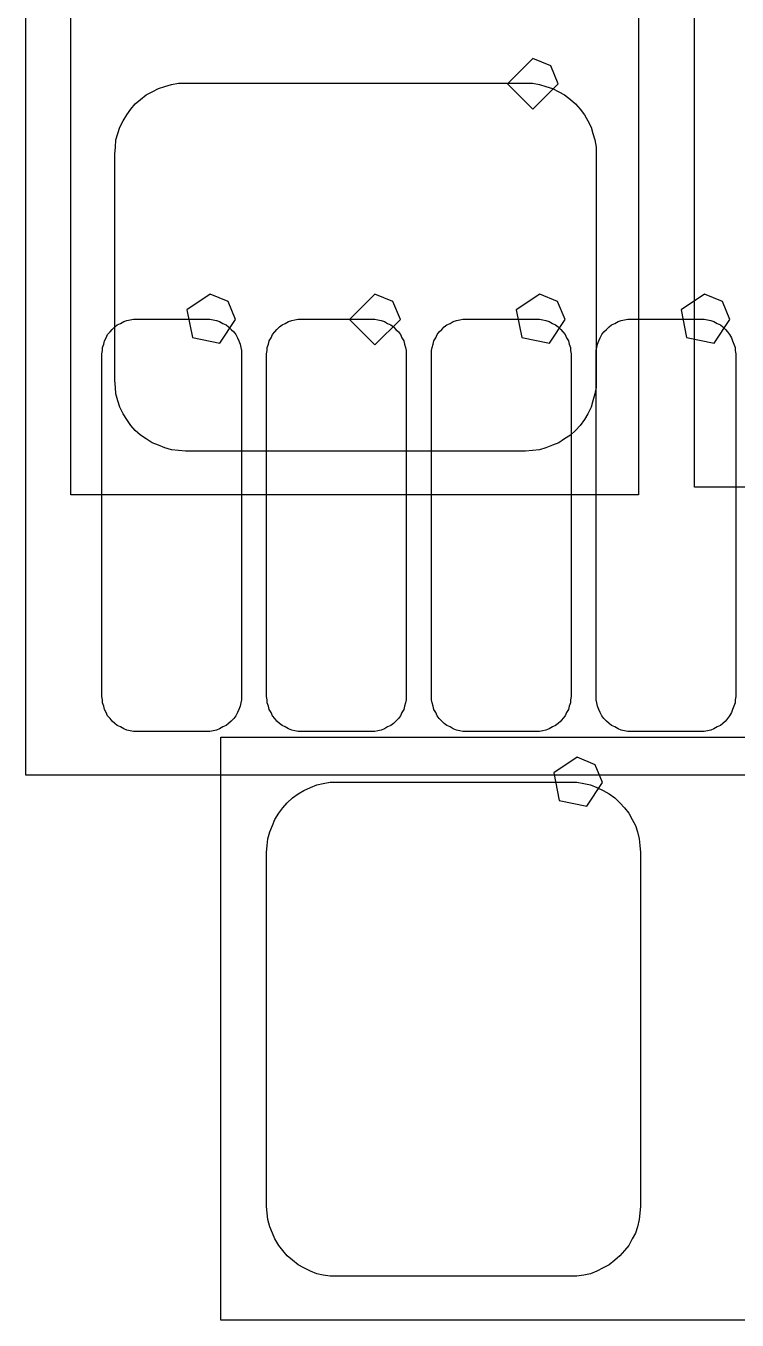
# Model space of a CAD drawing. Extents: x 114 to 258, y 8 to 198.
# Drawn here: x 196.5 to 199.31, y 47.04 to 52.14 of the extents above; entities that cross this region are included whole.
import ezdxf

# ---------------------------------------------------------------- set-up
doc = ezdxf.new("R2010")
doc.units = 0

msp = doc.modelspace()

# ---------------------------------------------------------------- linework, layer by layer
at = {"layer": 'Layer 1', "color": 7}
for points in [[(196.49948, 49.18436), (196.49948, 56.8831)], [(199.13854, 50.31974), (199.13854, 55.2194)], [(196.67728, 50.28926), (196.67728, 55.18892)], [(198.91756, 55.18892), (198.91756, 50.28926)], [(198.49973, 52.010034), (198.39973, 51.910034), (198.49973, 51.810034), (198.59973, 51.910034), (198.570441, 51.980745), (198.49973, 52.010034), (198.49973, 52.010034)], [(197.04812, 51.89962), (197.07352, 51.90724)], [(197.07352, 51.90724), (197.10146, 51.91232)], [(197.10146, 51.91232), (197.1294, 51.91232)], [(197.1294, 51.91232), (198.47052, 51.91232)], [(198.47052, 51.91232), (198.49846, 51.91232)], [(198.49846, 51.91232), (198.5264, 51.90724)], [(198.5264, 51.90724), (198.5518, 51.89962)], [(196.93128, 51.83104), (196.9516, 51.84882)], [(196.9516, 51.84882), (196.97446, 51.8666)], [(196.97446, 51.8666), (196.99732, 51.8793)], [(196.99732, 51.8793), (197.02272, 51.892)], [(197.02272, 51.892), (197.04812, 51.89962)], [(198.5518, 51.89962), (198.5772, 51.892)], [(198.5772, 51.892), (198.6026, 51.8793)], [(198.6026, 51.8793), (198.62546, 51.8666)], [(198.62546, 51.8666), (198.64832, 51.84882)], [(198.64832, 51.84882), (198.66864, 51.83104)], [(196.89826, 51.78786), (196.9135, 51.81072)], [(196.9135, 51.81072), (196.93128, 51.83104)], [(198.66864, 51.83104), (198.68642, 51.81072)], [(198.68642, 51.81072), (198.7042, 51.78786)], [(196.87032, 51.7396), (196.88302, 51.765)], [(196.88302, 51.765), (196.89826, 51.78786)], [(198.7042, 51.78786), (198.7169, 51.765)], [(198.7169, 51.765), (198.7296, 51.7396)], [(196.85508, 51.6888), (196.8627, 51.7142)], [(196.8627, 51.7142), (196.87032, 51.7396)], [(198.7296, 51.7396), (198.73722, 51.7142)], [(198.73722, 51.7142), (198.74484, 51.6888)], [(196.85, 51.63292), (196.85254, 51.66086)], [(196.85254, 51.66086), (196.85508, 51.6888)], [(198.74484, 51.6888), (198.74992, 51.66086)], [(198.74992, 51.66086), (198.74992, 51.63292)], [(196.85, 50.74138), (196.85, 51.63292)], [(198.74992, 51.63292), (198.74992, 50.74138)], [(197.22719, 51.080648), (197.134802, 51.018916), (197.156479, 50.909937), (197.265458, 50.88826), (197.32719, 50.980648), (197.297901, 51.051359), (197.22719, 51.080648), (197.22719, 51.080648)], [(197.877176, 51.080648), (197.777176, 50.980648), (197.877176, 50.880648), (197.977176, 50.980648), (197.947887, 51.051359), (197.877176, 51.080648), (197.877176, 51.080648)], [(198.527162, 51.080648), (198.434774, 51.018916), (198.456451, 50.909937), (198.56543, 50.88826), (198.627162, 50.980648), (198.597873, 51.051359), (198.527162, 51.080648), (198.527162, 51.080648)], [(199.177148, 51.080648), (199.08476, 51.018916), (199.106437, 50.909937), (199.215416, 50.88826), (199.277148, 50.980648), (199.247859, 51.051359), (199.177148, 51.080648), (199.177148, 51.080648)], [(196.91096, 50.98014), (196.92366, 50.98268)], [(196.92366, 50.98268), (196.9389, 50.98268)], [(196.9389, 50.98268), (197.21322, 50.98268)], [(197.21322, 50.98268), (197.22592, 50.98268)], [(197.22592, 50.98268), (197.23862, 50.98014)], [(197.5612, 50.98014), (197.5739, 50.98268)], [(197.5739, 50.98268), (197.5866, 50.98268)], [(197.5866, 50.98268), (197.86346, 50.98268)], [(197.86346, 50.98268), (197.87616, 50.98268)], [(197.87616, 50.98268), (197.88886, 50.98014)], [(198.21144, 50.98014), (198.22414, 50.98268)], [(198.22414, 50.98268), (198.23684, 50.98268)], [(198.23684, 50.98268), (198.5137, 50.98268)], [(198.5137, 50.98268), (198.5264, 50.98268)], [(198.5264, 50.98268), (198.5391, 50.98014)], [(198.86168, 50.98014), (198.87438, 50.98268)], [(198.87438, 50.98268), (198.88708, 50.98268)], [(198.88708, 50.98268), (199.1614, 50.98268)], [(199.1614, 50.98268), (199.17664, 50.98268)], [(199.17664, 50.98268), (199.18934, 50.98014)], [(196.82206, 50.92172), (196.83222, 50.93188)], [(196.83222, 50.93188), (196.83984, 50.94204)], [(196.83984, 50.94204), (196.85, 50.9522)], [(196.85, 50.9522), (196.86016, 50.95982)], [(196.86016, 50.95982), (196.87286, 50.9649)], [(196.87286, 50.9649), (196.88556, 50.97252)], [(196.88556, 50.97252), (196.89826, 50.9776)], [(196.89826, 50.9776), (196.91096, 50.98014)], [(197.23862, 50.98014), (197.25132, 50.9776)], [(197.25132, 50.9776), (197.26402, 50.97252)], [(197.26402, 50.97252), (197.27672, 50.9649)], [(197.27672, 50.9649), (197.28942, 50.95982)], [(197.28942, 50.95982), (197.29958, 50.9522)], [(197.29958, 50.9522), (197.30974, 50.94204)], [(197.30974, 50.94204), (197.3199, 50.93188)], [(197.3199, 50.93188), (197.32752, 50.92172)], [(197.4723, 50.92172), (197.48246, 50.93188)], [(197.48246, 50.93188), (197.49008, 50.94204)], [(197.49008, 50.94204), (197.50024, 50.9522)], [(197.50024, 50.9522), (197.5104, 50.95982)], [(197.5104, 50.95982), (197.5231, 50.9649)], [(197.5231, 50.9649), (197.5358, 50.97252)], [(197.5358, 50.97252), (197.5485, 50.9776)], [(197.5485, 50.9776), (197.5612, 50.98014)], [(197.88886, 50.98014), (197.90156, 50.9776)], [(197.90156, 50.9776), (197.91426, 50.97252)], [(197.91426, 50.97252), (197.92696, 50.9649)], [(197.92696, 50.9649), (197.93966, 50.95982)], [(197.93966, 50.95982), (197.94982, 50.9522)], [(197.94982, 50.9522), (197.95998, 50.94204)], [(197.95998, 50.94204), (197.97014, 50.93188)], [(197.97014, 50.93188), (197.97776, 50.92172)], [(198.12254, 50.92172), (198.13016, 50.93188)], [(198.13016, 50.93188), (198.14032, 50.94204)], [(198.14032, 50.94204), (198.15048, 50.9522)], [(198.15048, 50.9522), (198.16064, 50.95982)], [(198.16064, 50.95982), (198.17334, 50.9649)], [(198.17334, 50.9649), (198.18604, 50.97252)], [(198.18604, 50.97252), (198.19874, 50.9776)], [(198.19874, 50.9776), (198.21144, 50.98014)], [(198.5391, 50.98014), (198.5518, 50.9776)], [(198.5518, 50.9776), (198.5645, 50.97252)], [(198.5645, 50.97252), (198.5772, 50.9649)], [(198.5772, 50.9649), (198.5899, 50.95982)], [(198.5899, 50.95982), (198.60006, 50.9522)], [(198.60006, 50.9522), (198.61022, 50.94204)], [(198.61022, 50.94204), (198.61784, 50.93188)], [(198.61784, 50.93188), (198.628, 50.92172)], [(198.77278, 50.92172), (198.7804, 50.93188)], [(198.7804, 50.93188), (198.79056, 50.94204)], [(198.79056, 50.94204), (198.80072, 50.9522)], [(198.80072, 50.9522), (198.81088, 50.95982)], [(198.81088, 50.95982), (198.82358, 50.9649)], [(198.82358, 50.9649), (198.83628, 50.97252)], [(198.83628, 50.97252), (198.84898, 50.9776)], [(198.84898, 50.9776), (198.86168, 50.98014)], [(199.18934, 50.98014), (199.20204, 50.9776)], [(199.20204, 50.9776), (199.21474, 50.97252)], [(199.21474, 50.97252), (199.22744, 50.9649)], [(199.22744, 50.9649), (199.24014, 50.95982)], [(199.24014, 50.95982), (199.2503, 50.9522)], [(199.2503, 50.9522), (199.26046, 50.94204)], [(199.26046, 50.94204), (199.26808, 50.93188)], [(199.26808, 50.93188), (199.2757, 50.92172)], [(196.80174, 50.87092), (196.80682, 50.88362)], [(196.80682, 50.88362), (196.80936, 50.89632)], [(196.80936, 50.89632), (196.81698, 50.90902)], [(196.81698, 50.90902), (196.82206, 50.92172)], [(197.32752, 50.92172), (197.33514, 50.90902)], [(197.33514, 50.90902), (197.34022, 50.89632)], [(197.34022, 50.89632), (197.3453, 50.88362)], [(197.3453, 50.88362), (197.34784, 50.87092)], [(197.45198, 50.87092), (197.45706, 50.88362)], [(197.45706, 50.88362), (197.4596, 50.89632)], [(197.4596, 50.89632), (197.46722, 50.90902)], [(197.46722, 50.90902), (197.4723, 50.92172)], [(197.97776, 50.92172), (197.98284, 50.90902)], [(197.98284, 50.90902), (197.99046, 50.89632)], [(197.99046, 50.89632), (197.993, 50.88362)], [(197.993, 50.88362), (197.99808, 50.87092)], [(198.10222, 50.87092), (198.1073, 50.88362)], [(198.1073, 50.88362), (198.10984, 50.89632)], [(198.10984, 50.89632), (198.11746, 50.90902)], [(198.11746, 50.90902), (198.12254, 50.92172)], [(198.628, 50.92172), (198.63308, 50.90902)], [(198.63308, 50.90902), (198.6407, 50.89632)], [(198.6407, 50.89632), (198.64324, 50.88362)], [(198.64324, 50.88362), (198.64832, 50.87092)], [(198.75246, 50.87092), (198.755, 50.88362)], [(198.755, 50.88362), (198.76008, 50.89632)], [(198.76008, 50.89632), (198.76516, 50.90902)], [(198.76516, 50.90902), (198.77278, 50.92172)], [(199.2757, 50.92172), (199.28332, 50.90902)], [(199.28332, 50.90902), (199.2884, 50.89632)], [(199.2884, 50.89632), (199.29348, 50.88362)], [(199.29348, 50.88362), (199.29856, 50.87092)], [(196.7992, 50.84552), (196.80174, 50.85822)], [(196.7992, 49.49424), (196.7992, 50.84552)], [(196.80174, 50.85822), (196.80174, 50.87092)], [(197.34784, 50.87092), (197.35038, 50.85822)], [(197.35038, 50.85822), (197.35038, 50.84552)], [(197.35038, 50.84552), (197.35038, 49.49424)], [(197.44944, 50.84552), (197.45198, 50.85822)], [(197.44944, 49.49424), (197.44944, 50.84552)], [(197.45198, 50.85822), (197.45198, 50.87092)], [(197.99808, 50.87092), (198.00062, 50.85822)], [(198.00062, 50.85822), (198.00062, 50.84552)], [(198.00062, 50.84552), (198.00062, 49.49424)], [(198.09968, 50.85822), (198.10222, 50.87092)], [(198.09968, 50.84552), (198.09968, 50.85822)], [(198.09968, 49.49424), (198.09968, 50.84552)], [(198.64832, 50.87092), (198.64832, 50.85822)], [(198.64832, 50.85822), (198.65086, 50.84552)], [(198.65086, 50.84552), (198.65086, 49.49424)], [(198.74992, 50.85822), (198.75246, 50.87092)], [(198.74992, 50.84552), (198.74992, 50.85822)], [(198.74992, 49.49424), (198.74992, 50.84552)], [(199.29856, 50.87092), (199.29856, 50.85822)], [(199.29856, 50.85822), (199.3011, 50.84552)], [(199.3011, 50.84552), (199.3011, 49.49424)], [(196.85254, 50.71344), (196.85, 50.74138)], [(198.74992, 50.74138), (198.74992, 50.71344)], [(196.85508, 50.68804), (196.85254, 50.71344)], [(196.8627, 50.6601), (196.85508, 50.68804)], [(198.74484, 50.68804), (198.73722, 50.6601)], [(198.74992, 50.71344), (198.74484, 50.68804)], [(196.87032, 50.6347), (196.8627, 50.6601)], [(196.88302, 50.6093), (196.87032, 50.6347)], [(198.7296, 50.6347), (198.7169, 50.6093)], [(198.73722, 50.6601), (198.7296, 50.6347)], [(196.89826, 50.58644), (196.88302, 50.6093)], [(196.9135, 50.56358), (196.89826, 50.58644)], [(198.7042, 50.58644), (198.68642, 50.56358)], [(198.7169, 50.6093), (198.7042, 50.58644)], [(196.93128, 50.54326), (196.9135, 50.56358)], [(196.9516, 50.52548), (196.93128, 50.54326)], [(196.97446, 50.51024), (196.9516, 50.52548)], [(198.64832, 50.52548), (198.62546, 50.51024)], [(198.66864, 50.54326), (198.64832, 50.52548)], [(198.68642, 50.56358), (198.66864, 50.54326)], [(196.99732, 50.495), (196.97446, 50.51024)], [(197.02272, 50.48484), (196.99732, 50.495)], [(197.04812, 50.47468), (197.02272, 50.48484)], [(197.07352, 50.46706), (197.04812, 50.47468)], [(198.5518, 50.47468), (198.5264, 50.46706)], [(198.5772, 50.48484), (198.5518, 50.47468)], [(198.6026, 50.495), (198.5772, 50.48484)], [(198.62546, 50.51024), (198.6026, 50.495)], [(197.10146, 50.46452), (197.07352, 50.46706)], [(197.1294, 50.46198), (197.10146, 50.46452)], [(198.47052, 50.46198), (197.1294, 50.46198)], [(198.49846, 50.46452), (198.47052, 50.46198)], [(198.5264, 50.46706), (198.49846, 50.46452)], [(201.37882, 50.31974), (199.13854, 50.31974)], [(198.91756, 50.28926), (196.67728, 50.28926)], [(196.80174, 49.48154), (196.7992, 49.49424)], [(196.80174, 49.46884), (196.80174, 49.48154)], [(196.80682, 49.45614), (196.80174, 49.46884)], [(196.80936, 49.44344), (196.80682, 49.45614)], [(197.3453, 49.45614), (197.34022, 49.44344)], [(197.34784, 49.46884), (197.3453, 49.45614)], [(197.35038, 49.48154), (197.34784, 49.46884)], [(197.35038, 49.49424), (197.35038, 49.48154)], [(197.45198, 49.48154), (197.44944, 49.49424)], [(197.45198, 49.46884), (197.45198, 49.48154)], [(197.45706, 49.45614), (197.45198, 49.46884)], [(197.4596, 49.44344), (197.45706, 49.45614)], [(197.993, 49.45614), (197.99046, 49.44344)], [(197.99808, 49.46884), (197.993, 49.45614)], [(198.00062, 49.48154), (197.99808, 49.46884)], [(198.00062, 49.49424), (198.00062, 49.48154)], [(198.09968, 49.48154), (198.09968, 49.49424)], [(198.10222, 49.46884), (198.09968, 49.48154)], [(198.1073, 49.45614), (198.10222, 49.46884)], [(198.10984, 49.44344), (198.1073, 49.45614)], [(198.64324, 49.45614), (198.6407, 49.44344)], [(198.64832, 49.46884), (198.64324, 49.45614)], [(198.65086, 49.49424), (198.64832, 49.48154)], [(198.64832, 49.48154), (198.64832, 49.46884)], [(198.74992, 49.48154), (198.74992, 49.49424)], [(198.75246, 49.46884), (198.74992, 49.48154)], [(198.755, 49.45614), (198.75246, 49.46884)], [(198.76008, 49.44344), (198.755, 49.45614)], [(199.29348, 49.45614), (199.2884, 49.44344)], [(199.29856, 49.46884), (199.29348, 49.45614)], [(199.3011, 49.49424), (199.29856, 49.48154)], [(199.29856, 49.48154), (199.29856, 49.46884)], [(196.81698, 49.43074), (196.80936, 49.44344)], [(196.82206, 49.41804), (196.81698, 49.43074)], [(196.83222, 49.40788), (196.82206, 49.41804)], [(196.83984, 49.39772), (196.83222, 49.40788)], [(197.3199, 49.40788), (197.30974, 49.39772)], [(197.32752, 49.41804), (197.3199, 49.40788)], [(197.33514, 49.43074), (197.32752, 49.41804)], [(197.34022, 49.44344), (197.33514, 49.43074)], [(197.46722, 49.43074), (197.4596, 49.44344)], [(197.4723, 49.41804), (197.46722, 49.43074)], [(197.48246, 49.40788), (197.4723, 49.41804)], [(197.49008, 49.39772), (197.48246, 49.40788)], [(197.97014, 49.40788), (197.95998, 49.39772)], [(197.97776, 49.41804), (197.97014, 49.40788)], [(197.98284, 49.43074), (197.97776, 49.41804)], [(197.99046, 49.44344), (197.98284, 49.43074)], [(198.11746, 49.43074), (198.10984, 49.44344)], [(198.12254, 49.41804), (198.11746, 49.43074)], [(198.13016, 49.40788), (198.12254, 49.41804)], [(198.14032, 49.39772), (198.13016, 49.40788)], [(198.61784, 49.40788), (198.61022, 49.39772)], [(198.628, 49.41804), (198.61784, 49.40788)], [(198.63308, 49.43074), (198.628, 49.41804)], [(198.6407, 49.44344), (198.63308, 49.43074)], [(198.76516, 49.43074), (198.76008, 49.44344)], [(198.77278, 49.41804), (198.76516, 49.43074)], [(198.7804, 49.40788), (198.77278, 49.41804)], [(198.79056, 49.39772), (198.7804, 49.40788)], [(199.26808, 49.40788), (199.26046, 49.39772)], [(199.2757, 49.41804), (199.26808, 49.40788)], [(199.28332, 49.43074), (199.2757, 49.41804)], [(199.2884, 49.44344), (199.28332, 49.43074)], [(196.85, 49.38756), (196.83984, 49.39772)], [(196.86016, 49.37994), (196.85, 49.38756)], [(196.87286, 49.37486), (196.86016, 49.37994)], [(196.88556, 49.36724), (196.87286, 49.37486)], [(196.89826, 49.36216), (196.88556, 49.36724)], [(196.91096, 49.35962), (196.89826, 49.36216)], [(196.92366, 49.35708), (196.91096, 49.35962)], [(196.9389, 49.35708), (196.92366, 49.35708)], [(197.21322, 49.35708), (196.9389, 49.35708)], [(197.22592, 49.35708), (197.21322, 49.35708)], [(197.23862, 49.35962), (197.22592, 49.35708)], [(197.25132, 49.36216), (197.23862, 49.35962)], [(197.26402, 49.36724), (197.25132, 49.36216)], [(197.27672, 49.37486), (197.26402, 49.36724)], [(197.28942, 49.37994), (197.27672, 49.37486)], [(197.29958, 49.38756), (197.28942, 49.37994)], [(197.30974, 49.39772), (197.29958, 49.38756)], [(197.50024, 49.38756), (197.49008, 49.39772)], [(197.5104, 49.37994), (197.50024, 49.38756)], [(197.5231, 49.37486), (197.5104, 49.37994)], [(197.5358, 49.36724), (197.5231, 49.37486)], [(197.5485, 49.36216), (197.5358, 49.36724)], [(197.5612, 49.35962), (197.5485, 49.36216)], [(197.5739, 49.35708), (197.5612, 49.35962)], [(197.5866, 49.35708), (197.5739, 49.35708)], [(197.86346, 49.35708), (197.5866, 49.35708)], [(197.87616, 49.35708), (197.86346, 49.35708)], [(197.88886, 49.35962), (197.87616, 49.35708)], [(197.90156, 49.36216), (197.88886, 49.35962)], [(197.91426, 49.36724), (197.90156, 49.36216)], [(197.92696, 49.37486), (197.91426, 49.36724)], [(197.93966, 49.37994), (197.92696, 49.37486)], [(197.94982, 49.38756), (197.93966, 49.37994)], [(197.95998, 49.39772), (197.94982, 49.38756)], [(198.15048, 49.38756), (198.14032, 49.39772)], [(198.16064, 49.37994), (198.15048, 49.38756)], [(198.17334, 49.37486), (198.16064, 49.37994)], [(198.18604, 49.36724), (198.17334, 49.37486)], [(198.19874, 49.36216), (198.18604, 49.36724)], [(198.21144, 49.35962), (198.19874, 49.36216)], [(198.22414, 49.35708), (198.21144, 49.35962)], [(198.23684, 49.35708), (198.22414, 49.35708)], [(198.5137, 49.35708), (198.23684, 49.35708)], [(198.5264, 49.35708), (198.5137, 49.35708)], [(198.5391, 49.35962), (198.5264, 49.35708)], [(198.5518, 49.36216), (198.5391, 49.35962)], [(198.5645, 49.36724), (198.5518, 49.36216)], [(198.5772, 49.37486), (198.5645, 49.36724)], [(198.5899, 49.37994), (198.5772, 49.37486)], [(198.60006, 49.38756), (198.5899, 49.37994)], [(198.61022, 49.39772), (198.60006, 49.38756)], [(198.80072, 49.38756), (198.79056, 49.39772)], [(198.81088, 49.37994), (198.80072, 49.38756)], [(198.82358, 49.37486), (198.81088, 49.37994)], [(198.83628, 49.36724), (198.82358, 49.37486)], [(198.84898, 49.36216), (198.83628, 49.36724)], [(198.86168, 49.35962), (198.84898, 49.36216)], [(198.87438, 49.35708), (198.86168, 49.35962)], [(198.88708, 49.35708), (198.87438, 49.35708)], [(199.1614, 49.35708), (198.88708, 49.35708)], [(199.17664, 49.35708), (199.1614, 49.35708)], [(199.18934, 49.35962), (199.17664, 49.35708)], [(199.20204, 49.36216), (199.18934, 49.35962)], [(199.21474, 49.36724), (199.20204, 49.36216)], [(199.22744, 49.37486), (199.21474, 49.36724)], [(199.24014, 49.37994), (199.22744, 49.37486)], [(199.2503, 49.38756), (199.24014, 49.37994)], [(199.26046, 49.39772), (199.2503, 49.38756)], [(197.2691, 47.03552), (197.2691, 49.33422)], [(197.2691, 49.33422), (202.22718, 49.33422)], [(198.675244, 49.254896), (198.582856, 49.193164), (198.604533, 49.084185), (198.713512, 49.062508), (198.775244, 49.154896), (198.745955, 49.225607), (198.675244, 49.254896), (198.675244, 49.254896)], [(203.49718, 49.18436), (196.49948, 49.18436)], [(197.62216, 49.1361), (197.64756, 49.14626)], [(197.64756, 49.14626), (197.67296, 49.15134)], [(197.67296, 49.15134), (197.7009, 49.15642)], [(197.7009, 49.15642), (197.72884, 49.15642)], [(197.72884, 49.15642), (198.64578, 49.15642)], [(198.64578, 49.15642), (198.67372, 49.15642)], [(198.67372, 49.15642), (198.70166, 49.15134)], [(198.70166, 49.15134), (198.72706, 49.14626)], [(198.72706, 49.14626), (198.75246, 49.1361)], [(197.53072, 49.07514), (197.55104, 49.09546)], [(197.55104, 49.09546), (197.5739, 49.1107)], [(197.5739, 49.1107), (197.59676, 49.1234)], [(197.59676, 49.1234), (197.62216, 49.1361)], [(198.75246, 49.1361), (198.77786, 49.1234)], [(198.77786, 49.1234), (198.80072, 49.1107)], [(198.80072, 49.1107), (198.82358, 49.09546)], [(198.82358, 49.09546), (198.8439, 49.07514)], [(197.4977, 49.0345), (197.51294, 49.05482)], [(197.51294, 49.05482), (197.53072, 49.07514)], [(198.8439, 49.07514), (198.86168, 49.05482)], [(198.86168, 49.05482), (198.87946, 49.0345)], [(197.4723, 48.98624), (197.48246, 49.0091)], [(197.48246, 49.0091), (197.4977, 49.0345)], [(198.87946, 49.0345), (198.89216, 49.0091)], [(198.89216, 49.0091), (198.90486, 48.98624)], [(197.45452, 48.9329), (197.46214, 48.96084)], [(197.46214, 48.96084), (197.4723, 48.98624)], [(198.90486, 48.98624), (198.91248, 48.96084)], [(198.91248, 48.96084), (198.9201, 48.9329)], [(197.44944, 48.87956), (197.45198, 48.9075)], [(197.45198, 48.9075), (197.45452, 48.9329)], [(198.9201, 48.9329), (198.92264, 48.9075)], [(198.92264, 48.9075), (198.92518, 48.87956)], [(197.44944, 47.4851), (197.44944, 48.87956)], [(198.92518, 48.87956), (198.92518, 47.4851)], [(197.45198, 47.45716), (197.44944, 47.4851)], [(198.92518, 47.4851), (198.92264, 47.45716)], [(197.45452, 47.43176), (197.45198, 47.45716)], [(197.46214, 47.40382), (197.45452, 47.43176)], [(198.9201, 47.43176), (198.91248, 47.40382)], [(198.92264, 47.45716), (198.9201, 47.43176)], [(197.4723, 47.37842), (197.46214, 47.40382)], [(197.48246, 47.35556), (197.4723, 47.37842)], [(198.90486, 47.37842), (198.89216, 47.35556)], [(198.91248, 47.40382), (198.90486, 47.37842)], [(197.4977, 47.33016), (197.48246, 47.35556)], [(197.51294, 47.30984), (197.4977, 47.33016)], [(197.53072, 47.28952), (197.51294, 47.30984)], [(198.86168, 47.30984), (198.8439, 47.28952)], [(198.87946, 47.33016), (198.86168, 47.30984)], [(198.89216, 47.35556), (198.87946, 47.33016)], [(197.55104, 47.27174), (197.53072, 47.28952)], [(197.5739, 47.25396), (197.55104, 47.27174)], [(198.82358, 47.27174), (198.80072, 47.25396)], [(198.8439, 47.28952), (198.82358, 47.27174)], [(197.59676, 47.24126), (197.5739, 47.25396)], [(197.62216, 47.22856), (197.59676, 47.24126)], [(197.64756, 47.2184), (197.62216, 47.22856)], [(197.67296, 47.21332), (197.64756, 47.2184)], [(197.7009, 47.20824), (197.67296, 47.21332)], [(197.72884, 47.20824), (197.7009, 47.20824)], [(198.64578, 47.20824), (197.72884, 47.20824)], [(198.67372, 47.20824), (198.64578, 47.20824)], [(198.70166, 47.21332), (198.67372, 47.20824)], [(198.72706, 47.2184), (198.70166, 47.21332)], [(198.75246, 47.22856), (198.72706, 47.2184)], [(198.77786, 47.24126), (198.75246, 47.22856)], [(198.80072, 47.25396), (198.77786, 47.24126)], [(202.22718, 47.03552), (197.2691, 47.03552)]]:
    msp.add_lwpolyline(points, dxfattribs=at)

doc.saveas('drawing.dxf')
